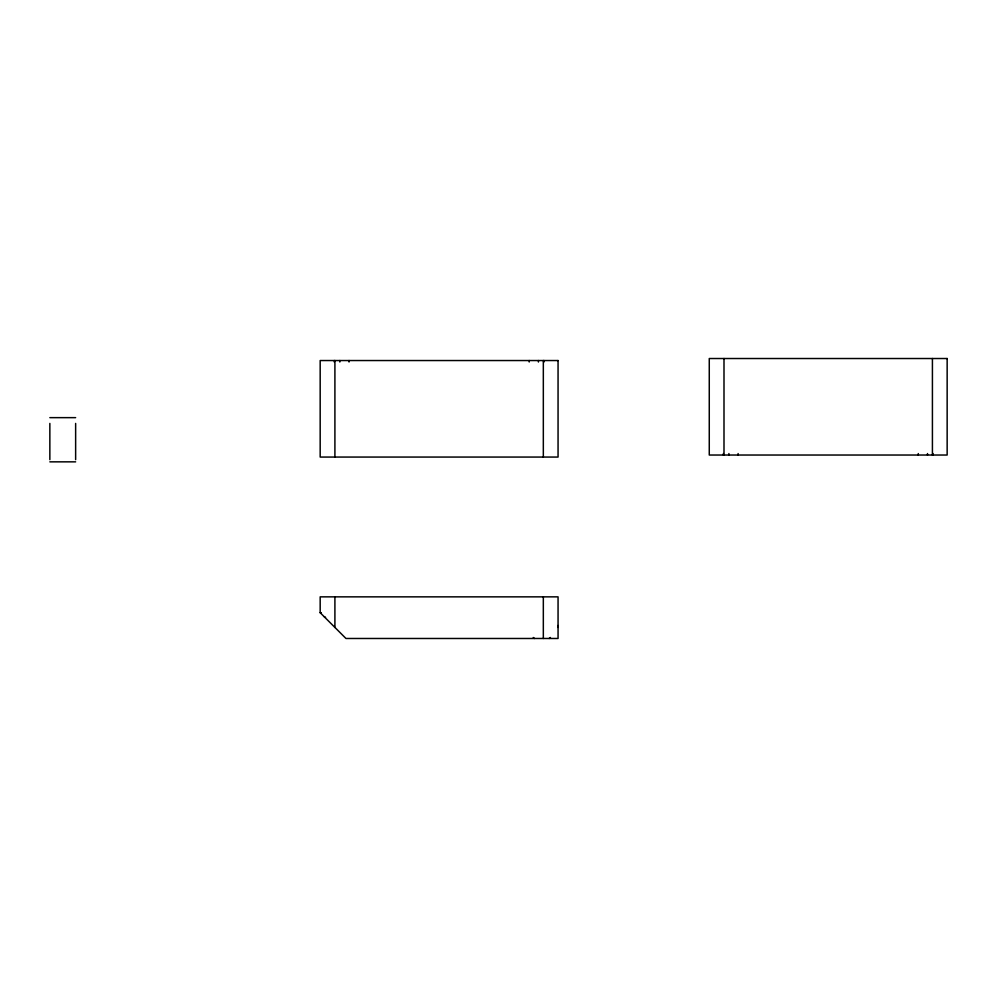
<?xml version="1.0" encoding="UTF-8"?>
<svg xmlns="http://www.w3.org/2000/svg" width="997" height="997" viewBox="0 0 997 997"><rect width="100%" height="100%" fill="white"/><g stroke="black" fill="none" stroke-linecap="round" stroke-linejoin="round"><path stroke-width="1.5" d="M549.173 638.479L550.444 637.507M49.85 417.643L75.635 417.643M49.85 423.426L49.85 459.642M75.635 423.426L75.635 459.642M49.85 461.848L75.635 461.848M320.174 612.694L345.959 638.479L558.058 638.479L558.058 596.854L320.174 596.854L320.174 612.694L321.296 612.694M325.558 617.293L324.399 616.931M533.258 637.507L534.542 638.479M557.934 625.505L558.058 627.437M933.03 453.56L933.03 455.031M932.419 358.521L932.419 455.031M927.497 453.56L927.497 455.031M918.287 453.56L918.287 455.031M738.116 453.56L738.116 455.031M728.907 453.56L728.907 455.031M723.996 358.521L723.996 455.031M723.386 453.56L723.386 455.031M543.938 360.54L543.938 362.011M543.328 360.54L543.328 457.062M543.328 596.854L543.328 638.479M538.417 360.54L538.417 362.011M529.208 360.54L529.208 362.011M349.037 360.54L349.037 362.011M339.827 360.54L339.827 362.011M334.905 360.54L334.905 457.062M334.905 596.854L334.905 627.437M334.294 360.54L334.294 362.011M947.15 358.521L709.266 358.521L709.266 455.031L947.15 455.031L947.15 358.521M558.058 360.54L320.174 360.54L320.174 457.062L558.058 457.062L558.058 360.54"/></g></svg>
